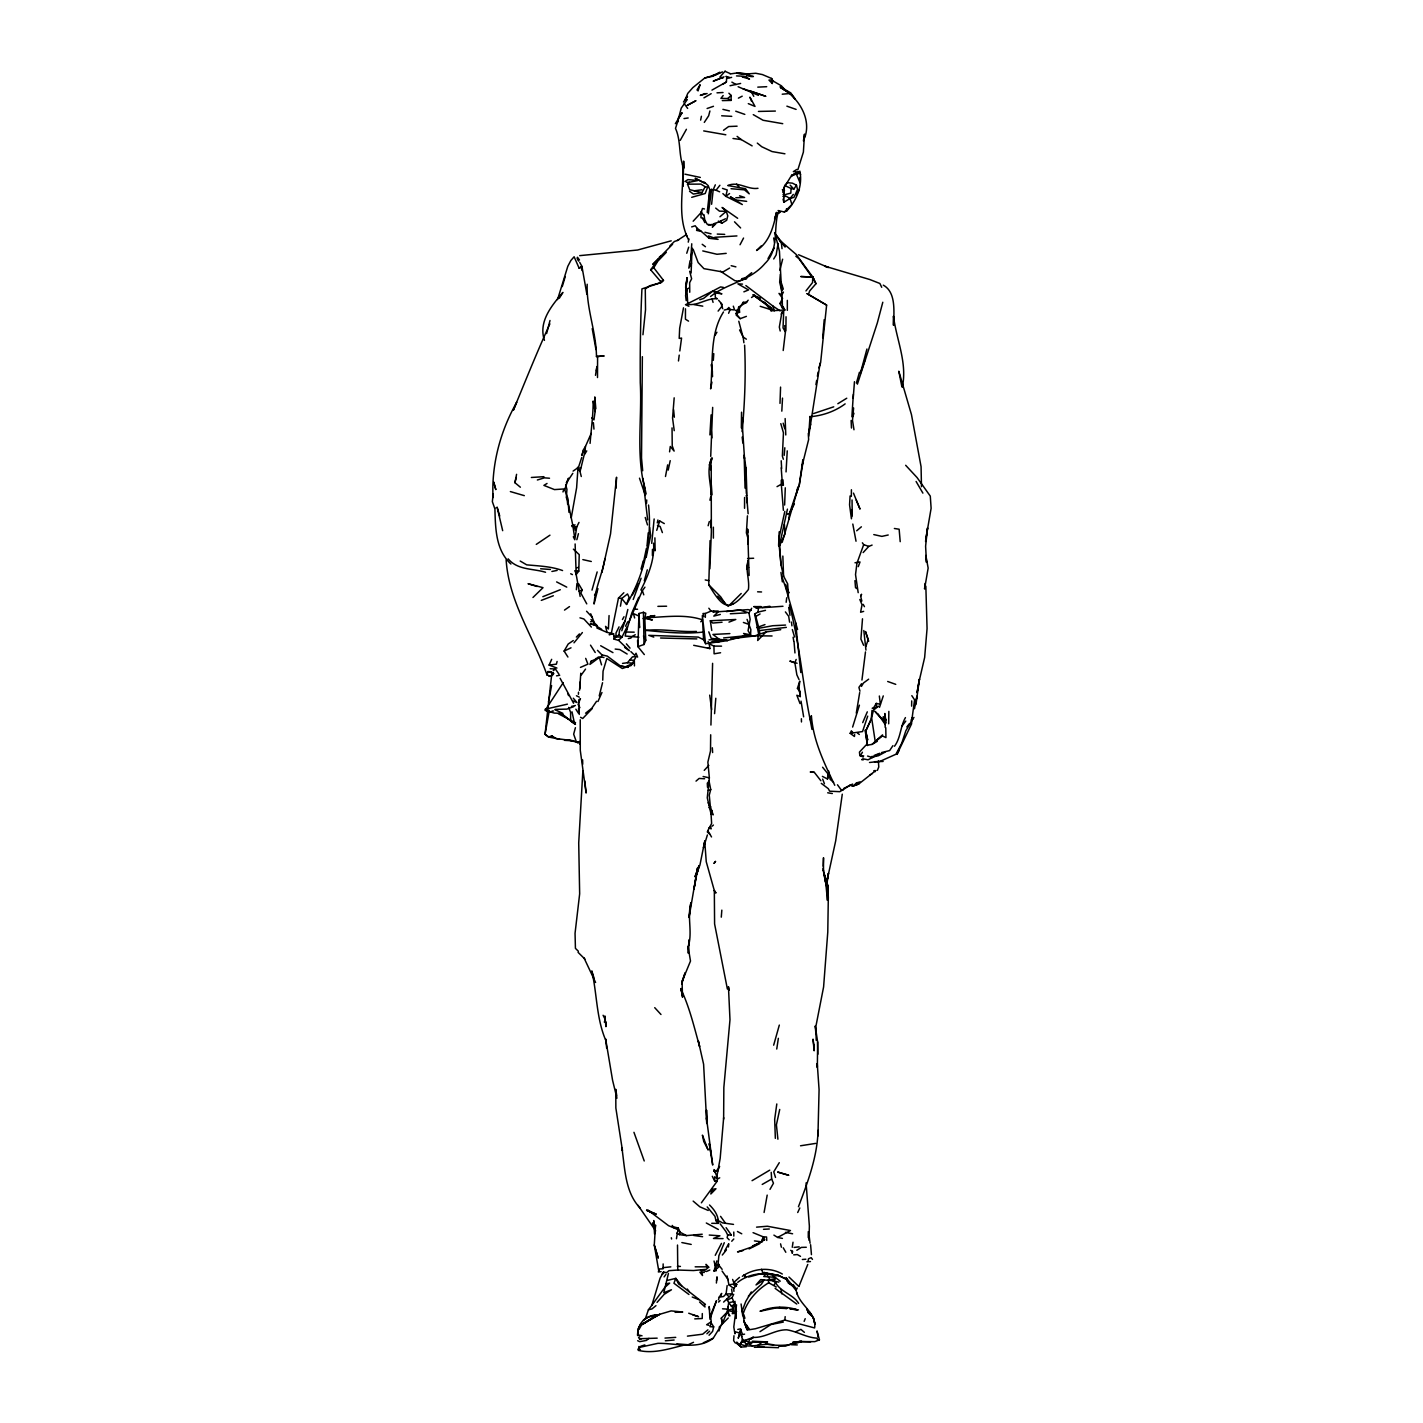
<?xml version="1.0" encoding="UTF-8"?>
<svg xmlns="http://www.w3.org/2000/svg" width="1423" height="1423" viewBox="0 0 1423 1423"><rect width="100%" height="100%" fill="white"/><g stroke="black" fill="none" stroke-linecap="round" stroke-linejoin="round"><path stroke-width="1.5" d="M787.328 310.356L787.328 300.378M579.25 714.471L578.823 699.742L580.495 698.711M685.459 308.809L685.441 319.197L688.536 321.136M773.561 1344.806C762.675 1342.547 751.575 1348.791 740.849 1344.379L742.45 1339.043L741.009 1334.294L741.81 1336.553M823.49 870.751L823.508 857.749L823.17 866.233M852.057 499.971L852.235 515.962M624.644 647.429L629.357 650.72L618.56 640.332L614.078 639.158L615.999 636.935L616.017 632.933L619.058 626.867M744.549 508.296L744.585 497.499M710.842 527.577L710.895 520.249M808.264 1237.619L808.3 1231.607M705.328 617.369L705.363 613.491L710.984 611.107L718.206 611.036M746.364 493.514L745.35 473.646M778.096 212.596C773.329 229.601 779.075 249.986 764.969 263.504C752.02 278.872 732.809 282.412 716.623 292.177L712.87 291.003L685.512 304.718L688.91 306.265M672.047 427.878L672.225 445.861L674.128 451.091L670.286 446.484L669.575 451.838M738.679 306.994L736.918 313.878L736.509 310.267M745.047 488.142L744.14 455.147M748.836 567.332L747.662 529.125L747.751 532.451M888.681 723.809L888.841 711.393M652.392 555.504L652.463 549.314M705.612 643.694L703.549 639.692L702.322 615.608L705.612 643.694L727.598 640.617L724.716 639.852L712.318 641.435L709.188 643.783L709.935 648.55L693.695 645.313M851.328 496.396L851.416 489.743M712.674 407.387L710.717 456.374M702.304 1313.554L702.233 1318.498L694.744 1318.89M742.272 424.534L742.842 417.971M911.627 706.146L911.716 700.899M925.839 586.134L927.067 628.557L924.648 657.462L918.689 683.129L917.052 692.752L919.454 679.02L915.967 704.527M716.996 1181.428L714.666 1180.965L714.755 1176.75L717.441 1178.92L716.996 1181.428L701.379 1202.826M709.526 1204.996C714.453 1209.763 718.953 1216.203 718.17 1223.389L711.749 1223.318M893.235 324.978L893.448 316.137C896.437 339.795 907.625 363.043 902.253 387.376M709.917 434.922L711.109 414.876M575.123 543.96L576.19 574.572L580.139 596.45M614.078 639.158L613.58 633.769L609.115 634.676L611.214 633.947L618.454 598.158L621.762 598.478L626.547 604.473C644.281 574.679 652.321 539.619 648.532 505.04M647.02 545.934L648.23 532.825M638.038 1335.752L638.18 1330.932M712.603 663.331L710.931 725.054M764.525 302.174L771.088 310.801L785.265 309.983L782.579 308.275L779.448 251.266L776.673 240.096M596.468 356.55L603.903 355.981L596.468 356.55C596.326 332.075 586.294 308.666 587.183 284.244M580.157 682.008L579.517 690.28M602.747 680.194L603.05 671.194L606.821 658.493L622.313 668.508L631.261 665.466L636.152 656.643L632.452 656.857L627.418 662.727L622.527 663.403M746.666 569.342L748.285 560.111C744.976 569.876 749.832 579.517 748.409 589.531C729.448 612.548 723.596 609.524 708.761 584.8L710.059 540.615M862.498 618.809L860.915 639.069L863.636 645.331M780 403.385L780.569 387.092M582.861 770.768L578.716 842.95L579.659 893.84L575.052 933.257L575.426 948.358L578.361 951.24M712.034 494.848L711.304 484.638M709.668 1310.085L709.17 1306.527L709.952 1319.21L716.498 1300.693L710.006 1316.488M683.236 180.33L683.022 186.253L683.645 161.119L684.036 168.056M784.624 505.04L785.283 487.804M782.027 248.687L781.44 243.369L774.557 232.803L785.194 246.962L779.857 240.38L796.186 254.432L812.764 277.023L812.551 282.554L805.952 290.915M810.007 416.423L808.673 436.185L820.146 363.007M816.233 1040.426L815.77 1026.979L823.597 986.957L827.777 932.101L828.328 896.935L825.34 878.507L827.439 900.243M851.879 416.814L853.355 394.331M576.404 589.709L576.92 583.572M711.215 466.37L711.358 532.024L709.864 568.826M827.51 889.517L827.706 885.106L824.593 874.843L825.874 880.873M885.782 727.722L885.942 737.612L882.189 735.78L872.744 743.749M778.594 545.649L779.181 531.811M827.457 900.297L827.706 885.106L827.706 893.199M616.034 488.267L616.55 477.221L610.538 533.892L601.947 572.366M642.36 356.675L641.524 458.028L642.68 470.728M691.116 273.056L692.076 248.082M786.047 316.76L785.905 330.741M911.858 717.992L911.574 723.898L896.97 754.403L899.176 750.152M661.126 1271.628L658.333 1271.966L659.4 1268.996L663.082 1268.782L663.154 1263.926M578.414 694.299L578.521 692.183M609.062 615.572L608.404 628.966L605.558 626.369L607.034 632.399L613.58 633.769M711.198 494.759C710.984 483.02 706.27 470.604 711.482 459.362L710.415 469.768L709.472 464.805L711.393 458.028M817.051 1067.125L817.247 1063.515L819.079 1089.698L817.94 1135.981L818.065 1130.36C817.371 1156.863 807.748 1182.246 798.445 1206.757M772.066 635.974L746.381 635.672L743.571 633.466L750.579 634.836L750.846 629.589L747.057 619.379M778.096 243.422L776.14 254.93L773.703 258.968M783.415 190.735L784.749 185.524L791.063 188.476L790.814 193.119L785.852 194.364M676.441 1238.722L678.22 1227.996L672.101 1226.537M747.911 544.137L748.142 536.186M781.814 411.158L782.508 398.102M863.814 630.514L865.949 650.098M786.047 471.92L787.257 450.878M638.66 623.399L638.998 613.509L643.445 612.299L645.793 613.26L644.797 618.329L645.757 640.297L644.014 644.494L637.913 646.647L638.66 623.399L639.621 627.543L638.998 613.509M850.082 495.951L849.567 504.845L851.416 518.79L852.164 509.594M815.77 1032.209L815.237 1025.947L817.62 1041.867L817.371 1067.09M704.243 182.126L708.174 185.595L709.792 189.579L708.316 213.806L711.66 189.063M723.115 84.099L726.406 81.965L726.619 78.532L731.635 77.376M799.868 171.116C802.803 185.541 796.773 200.376 786.794 210.871L784.322 212.009L778.114 210.551L779.84 212.401L776.513 214.322L774.539 219.035M586.756 450.895L584.053 455.324L580.139 471.28L577.347 468.327L578.04 467.082L576.617 487.787L571.246 517.794M644.014 644.494L643.445 612.299M747.449 515.855L746.381 532.842L748.196 539.121M606.216 1022.07L605.913 1026.659L604.864 1015.969L605.255 1019.491M646.504 503.475L646.736 499.971M893.751 324.995C893.626 312.117 896.49 292.409 883.292 285.151M580.228 741.49L580.068 744.033L580.228 741.49L576.457 742.112L573.665 734.179L575.408 727.704M710.682 734.784L710.504 750.988L707.871 762.123L709.365 777.847L707.267 797.858L711.055 813.956L711.625 823.508L707.854 830.57M713.314 360.339L713.777 353.669M797.574 629.517L788.467 597.304L787.666 583.857L783.575 576.155L780.996 564.895L779.253 546.45L787.435 509.132M566.301 497.872L566.941 489.352L565.643 484.887M733.983 1335.735L733.628 1340.591L735.175 1342.867L740.849 1344.379M853.213 398.191L854.458 381.702M721.283 917.159L721.835 910.133M714.577 713.635L715.805 698.266M779.662 282.181L781.12 282.216L783.273 289.011L781.654 290.505L779.662 282.181L780.302 274.39M870.467 720.75L865.558 731.475L871.303 718.953L871.997 710.379M654.153 518.968L651.716 543.337M784.18 455.378L784.82 447.747M822.69 337.767L824.202 319.659M822.387 776.371L827.492 779.004L827.937 773.81L822.583 767.228M854.636 734.57L854.458 736.491L850.171 733.325L851.363 730.799M728.451 1246.975L728.736 1243.702L724.805 1250.728M637.486 1335.29L638.073 1328.869L640.297 1324.92L659.756 1314.283L671.158 1310.903L682.755 1312.024L675.071 1312.308M783.201 350.503L785.407 331.915L784.731 325.6M723.667 1117.642L720.18 1158.34L716.872 1176.359L717.441 1178.92L719.718 1177.835M723.489 311.975C709.401 333.978 713.172 363.594 710.611 388.888L711.927 382.111M683.876 1345.162C669.059 1348.755 653.708 1354.038 638.429 1350.391L639.265 1348.986L637.895 1349.395L639.834 1347.866L639.016 1346.443L639.052 1347.492L657.906 1343.33C676.245 1343.099 697.946 1350.196 713.208 1338.26L722.315 1323.479L727.117 1312.148L728.701 1302.614L726.779 1299.128M727.971 1306.954L728.718 1315.617L729.981 1315.848L727.117 1312.148L721.319 1318.125L722.315 1323.479M858.194 592.679L855.525 574.59L856.931 563.295L863.69 544.671L862.374 542.803M925.092 583.466L924.559 589.015L928.152 568.079L925.839 555.45L926.462 562.334L925.608 546.219L927.565 527.862L925.537 541.487M493.123 494.048L492.358 501.679L494.67 508.242M741.365 427.967L741.543 412.208M677.508 1245.054L677.757 1270.045L693.552 1270.543L706.253 1269.316L708.707 1267.181L706.021 1264.335L706.982 1266.844L708.707 1267.181M780.747 629.678L765.983 631.99L757.694 640.51L758.53 633.448L754.617 613.936L758.014 612.121L758.423 608.012L769.896 606.251M642.947 334.743L645.526 309.752L645.277 289.082L649.546 285.81L661.517 282.483L663.492 280.367L653.744 267.737L657.764 261.245L666.338 252.28M716.392 1283.03L717.032 1276.858L716.498 1280.807M748.872 1328.495L745.99 1324.315L748.711 1329.829L755.364 1328.744L784.838 1320.046L785.176 1316.649M809.029 1240.358L809.367 1226.057L806.076 1182.904M551.679 674.68L545.045 734.268L548.638 737.043L559.506 739.16M690.048 260.729L688.803 268.147L691.56 263.166M797.805 487.075L796.542 493.052L799.157 485.777L802.839 459.789M687.078 277.752L685.69 290.594L687.078 277.752L685.637 287.037L686.348 294.259M781.992 311.85L779.324 327.094L780.195 330.99M861.84 601.075L860.666 596.237L861.502 594.405L860.666 596.237M602.552 682.72L599.225 695.9M711.607 204.272L713.208 189.757L715.324 184.83M590.083 443.371C591.203 429.052 593.195 415.32 593.178 401.037L595.116 411.549L593.96 419.874L591.772 417.864M579.73 688.892L580.78 673.221M707.195 212.365L709.792 189.579M925.768 539.406L931.122 508.278L930.286 496.111L917.07 477.559L905.668 465.285M788.84 519.253L789.534 513.347L798.374 487.111L782.205 542.288M861.947 680.034L865.469 651.93M742.077 431.614C744.852 402.798 745.901 374.107 744.603 345.166M745.35 477.239L746.168 470.551L744.514 457.245M679.82 350.983L681.564 338.069L679.198 338.389L679.678 328.197L683.502 307.795M727.153 1285.52L726.086 1293.952L723.542 1296.513L719.238 1297.136L718.437 1299.839M596.362 370.887L596.913 366.511L595.49 375.334M678.469 360.962L679.216 355.11M614.505 636.223L615.999 636.935L618.969 634.871L619.574 630.211L625.053 620.962L627.828 609.471M771.088 310.801L771.479 307.813L753.816 295.415L774.343 310.801L772.956 306.07L745.865 285.561M750.579 634.836L748.071 630.709L750.152 619.343L748.943 612.939L751.682 608.261M856.29 713.154L859.688 692.592M842.274 794.194L835.692 840.851L827.261 879.627L828.399 873.384M689.746 292.266L689.657 282.661L691.631 278.801L689.675 271.277M604.953 558.616C602.32 573.967 595.152 588.161 594.067 604.028L597.927 588.606M776.798 1103.963L774.681 1119.332L775.339 1138.364M792.558 1251.119L792.255 1253.325L792.398 1251.511L790.672 1250.301M691.791 252.209L690.742 259.662L691.756 243.778M781.209 460.767L781.654 468.576M827.421 891.723L827.973 887.845M674.182 397.835L672.563 418.095L674.235 430.671M736.527 1304.802L733.806 1326.965L734.908 1333.796L735.602 1331.892L740.049 1333.102L740.849 1329.616L738.288 1338.029L740.849 1329.616M590.99 619.503L597.322 625.782L596.984 628.059L607.034 632.399M656.732 530.352L659.703 520.978L664.31 523.593M826.799 884.59L828.488 873.188M792.273 1247.277L793.02 1242.226M776.745 1049.036L778.363 1038.328M657.052 1302.383L664.167 1294.361L671.46 1289.772L663.794 1292.689L668.436 1273.443M581.705 457.548L578.467 467.367L573.095 471.102M782.632 259.199L779.875 270.263M677.508 122.289L681.243 108.13L687.291 99.521M641.933 569.502L646.416 548.406M744.816 476.154L746.061 468.452L746.933 495.275M799.157 485.777L803.355 460.003M694.406 886.618L697.483 868.012L689.034 917.497L690.92 902.68C687.078 916.839 692.503 931.478 688.554 945.495L689.301 939.642L688.323 953.232L688.021 946.17L690.493 961.059L682.079 981.461L681.706 984.182L685.086 972.87L682.079 981.461L682.506 997.203L681.101 988.451L682.56 995.211L680.852 989.305M742.842 443.069L742.183 437.057M620.446 606.18L621.762 598.478L627.507 593.942L629.073 597.269L626.547 604.473M716.16 1269.583L716.285 1270.686L714.008 1271.041L716.854 1260.885M672.581 244.24L652.801 264.376L658.902 258.506L650.667 269.819L660.574 281.434L660.325 282.821L641.933 288.887C640.457 320.157 640.03 351.41 640.279 382.751C642.164 417.882 635.832 454.115 644.797 488.231M638.891 637.202L625.177 636.045L627.063 626.885L621.958 637.148L618.56 640.332M693.944 889.233L697.661 869.613L695.313 876.87L699.938 865.024L704.581 841.918L703.496 847.806L707.373 834.981M826.621 305.109L807.108 293.672L826.621 305.109L820.609 362.758L818.883 367.899M815.913 384.619L816.66 380.439M817.389 376.259L818.136 372.079M764.098 1212.467L767.193 1195.107M549.367 710.362L545.045 734.268L548.638 737.043L551.75 735.816L556.091 738.555L574.056 740.832L564.451 740.334M548.495 701.895L551.59 685.548M665.484 476.492L667.672 464.876M591.203 433.41L585.476 446.413L584.889 453.03L584.533 450.842M647.305 569.823L644.299 580.851M688.928 288.069L686.847 289.189L685.584 295.593L686.206 300.609M749.174 1340.359L748.8 1342.298L767.566 1341.925L752.429 1341.195M646.167 557.442L650.649 535.671L649.671 527.488M914.473 708.761L916.981 696.114L915.7 701.895M520.373 487.217L514.895 482.682L516.585 474.321M720.163 1223.869L725.855 1231.393L727.687 1235.004L727.135 1237.743L729.199 1239.842M700.632 120.101L701.414 116.259M853.604 407.974L852.484 420.372L853.978 429.764M688.252 242.141L688.91 238.922M668.205 470.106L670.215 460.661M550.648 671.674L553.583 673.346L553.369 674.395L550.648 671.674L547.855 671.585L547.037 675L550.737 676.174M641.097 578.272L633.217 599.492M711.838 1189.361L710.842 1193.986L715.965 1188.756L711.838 1189.361L713.136 1191.247M779.715 1109.46L776.407 1124.81L777.901 1139.2M657.924 519.982L657.284 522.864L659.703 520.978M784.82 511.408L779.092 537.592L780.996 564.895M807.926 1261.472L808.531 1258.768L811.181 1257.665L812.462 1259.391M557.549 299.595L567.795 266.332L570.872 260.48L574.127 256.763L579.108 268.164L581.936 266.403L579.73 262.383M772.262 83.495L772.013 79.884L768.954 80.097L772.262 83.495L772.849 80.88L771.64 78.478L762.39 74.565L755.738 73.267L742.984 74.298L736.687 73.16L748.943 74.138L750.775 76.629L753.407 76.486L746.079 74.903L749.21 76.059M803.426 140.93L804.511 134.1L803.39 152.083L797.805 169.906M882.794 302.245L877.333 322.914L857.393 384.174M577.115 258.577L577.418 257.278L579.481 259.929M725.072 71.328L730.159 73.569M709.917 500.202L710.771 496.574M710.789 1322.216L713.688 1326.823L712.585 1331.43L709.045 1335.219M751.166 1338.972L753.229 1337.371C765.04 1338.029 775.055 1329.527 786.83 1329.811C797.271 1331.466 806.343 1337.602 817.104 1338.171L817.549 1339.932L819.435 1339.843L816.998 1330.95L818.172 1337.069M597.162 571.921L592.004 590.1M779.324 1025.076L773.667 1045.176M871.303 718.953L873.509 710.059L878.596 706.199M747.235 1341.213L743.268 1340.964L753.229 1337.371L752.038 1337.816M802.287 465.054L808.638 439.547L808.3 433.375M546.61 333.569L550.007 320.477M776.513 214.322L776.513 212.507C773.418 226.631 769.647 242.141 756.591 250.484L761.163 245.966M709.917 110.976L708.654 115.797L704.296 122.396M808.78 431.525L810.701 424.161M634.196 632.168L626.173 632.025L631.794 613.046L638.714 597.34M707.498 787.275L707.302 783.219L709.063 781.12L710.735 789.552L709.259 795.137L711.055 813.956L713.279 814.774L708.192 802.714M557.105 661.464L556.393 664.15L549.1 665.092L551.662 659.329M785.407 331.915L783.041 327.913L783.86 307.83M576.831 539.726L578.449 533.714M736.26 1310.209L734.464 1313.34L732.134 1311.544L734.659 1304.357L732.08 1297.634L733.699 1294.29M514.895 482.682L516.336 477.505M641.026 569.075L643.338 560.769M879.503 707.356L883.274 695.9M708.138 525.745L709.312 521.529M856.397 383.089L859.456 372.221M786.723 597.785L786.154 602.285M702.215 1234.221L686.473 1235.609L679.447 1234.648L680.141 1232.265L678.22 1227.996M811.946 729.359L810.185 719.842L811.395 715.733C813.191 740.672 824.273 763.173 834.767 785.283M711.055 813.956L712.123 810.381M691.667 226.897L695.207 225.777L697.199 228.356L696.594 230.384L701.361 231.433L709.081 238.299L718.081 239.366L708.458 235.951L709.081 238.299M852.946 416.53L853.925 413.239M562.245 286.61L565.251 276.578M775.037 217.417L776.513 212.507M852.626 727.064L859.421 705.185M797.04 1294.023L795.582 1287.957L793.091 1284.489M718.953 1330.985L720.234 1326.894M866.945 349.009L860.435 373.128L865.397 358.881M686.758 253.258L688.696 247.175M693.161 221.205L701.183 212.507L702.482 208.487L704.492 208.968M800.331 696.559L799.886 691.791L797.431 688.341L799.762 681.119L798.943 688.305L800.331 696.559L796.844 695.26L800.028 703.567M678.184 120.066L675.498 128.408C681.048 140.557 678.504 154.271 683.165 166.527L682.56 164.534C684.285 188.476 677.01 213.824 687.113 236.68M645.153 1319.263L648.426 1309.783L651.823 1305.318L660.059 1278.228L663.545 1271.966L666.444 1272.749L668.952 1270.668L677.757 1270.045M698.035 90.965L700.098 84.704L696.968 90.04M562.974 491.949L563.97 488.961L554.472 489.601L543.906 485.385L547.037 483.464M621.798 630.745L625.053 620.962M595.739 658.6L601.271 656.91L601.947 654.882L597.5 650.347M865.789 646.682L868.226 639.407L865.486 631.527L868.546 641.399L868.226 639.407M867.71 716.143L862.534 731.564L850.171 733.325M564.646 489.779L568.56 478.164L566.336 483.037L572.811 473.343M808.406 294.508L809.651 290.968L815.966 283.693L812.764 277.023L800.9 276.542L812.764 277.023M720.821 1295.784L721.674 1293.4L719.238 1297.136M644.939 587.183L642.342 590.652L629.037 621.744M572.01 526.635L572.704 524.767L567.048 497.837L567.67 504.365M804.6 137.924C812.124 118.518 797.645 96.355 780.604 87.603L789.925 93.509L782.223 94.203M799.032 679.554L796.862 674.84L794.888 662.922L796.169 659.436M749.014 1329.135L747.182 1329.722L744.549 1323.034L742.255 1310.814L745.705 1301.565L751.308 1291.942M858.265 566.639L860.026 561.96L854.992 562.779M743.18 1313.803C747.395 1300.658 756.983 1289.807 768.722 1282.746L776.264 1286.997M711.233 1323.212L709.899 1326.716L713.688 1326.823M804.155 1321.362L805.205 1318.676M549.883 323.839C536.898 352.299 525.336 381.151 513.401 410.091L516.674 402.389C500.451 430.849 491.326 464.645 493.052 497.552M578.823 702.535L580.122 699.404M728.612 313.273L730.195 309.431L728.807 307.457L727.384 309.307L724.182 310.072M827.492 779.004L828.826 775.802L827.937 773.81M877.368 770.394L878.774 767.015L878.382 761.02M638.393 1329.295C640.457 1320.206 648.426 1315.119 657.284 1314.763L648.301 1317.147L643.427 1320.046L646.825 1317.609M604.313 1022.123L605.344 1019.686L603.085 1015.275M712.389 457.975L709.472 464.805L710.611 465.89M862.712 722.617L867.301 711.838M717.601 1171.058L713.848 1170.987L717.601 1171.058L719.629 1166.433M675.356 123.712L682.097 112.684L678.273 118.073M737.648 218.288L722.084 207.456L726.264 211.316L727.776 215.869L726.673 220.298L721.763 223.286L720.785 221.419L714.239 223.553L712.336 227.164L715.698 223.962M597.945 701.521L601.965 692.485M905.437 717.601C900.261 726.619 900.812 737.754 894.498 746.257M807.766 1264.442L798.926 1286.428M779.253 546.45L784.891 534.194L784.447 524.571M797.716 1212.521L799.815 1207.967M581.598 454.915L582.807 452.318M737.007 1284.346L733.734 1288.455L733.93 1291.355M625.551 626.245L627.721 621.78M695.029 876.55L698.96 865.593L697.946 871.285L695.189 876.497M796.062 1290.341L797.236 1287.975M579.001 522.419L576.724 526.919L574.785 539.744L573.291 536.738M783.379 306.692L782.579 308.275L779.964 303.526L782.561 298.385L778.986 293.405L781.974 294.774L783.433 292.071M640.866 590.011C648.212 575.71 654.847 559.399 653.566 543.177M794.372 503.938L789.534 513.347L787.061 514.254M774.183 1285.076L775.517 1282.479L772.76 1280.718L760.7 1279.597L756.022 1284.933L764.151 1279.846L761.394 1284.275L748.391 1296.14M772.902 250.235L774.059 248.011L768.029 258.559M581.989 455.591L583.483 451.607M740.031 244.756L743.553 238.05M715.235 1255.317L721.479 1243.4M632.47 594.85L638.429 583.608M724.289 1242.724L718.864 1255.762L718.064 1264.158L722.137 1269.352M689.532 191.233L693.339 194.044L701.93 192.674L705.168 186.733L707.622 187.089L705.203 193.51L691.703 197.317M680.23 140.361L686.42 129.297M622.456 619.521L624.021 616.728M639.052 1329.367L641.666 1324.688L659.756 1314.283L653.762 1316.666M770.003 1189.361L773.472 1183.225L771.657 1179.044L771.213 1172.321M567.919 657.035L564.113 651.076L568.186 644.032L573.291 640.563M735.993 313.54L743.162 302.352L746.862 302.067L739.231 306.71L739.551 312.26L735.993 313.54L740.191 318.681L746.399 316.368M911.04 719.949L912.534 719.469L905.864 730.746L901.737 743.215L895.885 754.279L880.019 761.358L869.506 762.479M563.277 682.613L545.08 710.397L554.383 713.101L562.903 713.368L555.13 709.81M861.431 686.402L863.494 682.987L868.653 679.18M779.27 1162.68L773.756 1171.805L775.499 1177.426M715.058 335.33L716.925 332.253M873.171 708.529L876.283 703.407L880.357 704.26L879.343 696.007M559.31 298.279L562.903 292.409C551.662 305.625 538.125 321.776 544.458 340.364M582.647 451.038L585.476 446.413M796.275 194.755L799.424 189.686M594.529 595.188L596.593 591.879M716.694 1171.076L714.773 1172.054L715.449 1171.004L714.008 1169.599L716.872 1176.359M582.381 632.541L574.003 642.805M651.823 1305.318L664.879 1287.335L669.646 1283.119L665.573 1283.831M892.915 745.67L889.642 750.561L881.513 752.589M791.063 188.476L793.838 189.099L796.471 185.203L792.451 183.158L787.453 182.695L784.749 185.524M781.174 314.074L782.846 311.601M596.593 701.254L591.861 708.192L585.582 713.208M913.957 717.423L911.769 720.5L914.58 699.867L911.823 695.651M683.467 102.011L687.487 96.444L685.139 99.681L687.754 93.402L692.841 87.621L704.794 77.963L715.395 74.974L719.558 72.288M581.313 674.929L585.547 669.095M861.573 683.716L858.905 687.362L859.972 691.169M664.114 1276.893L665.946 1274.385M902.04 726.068L905.775 721.087M576.19 574.572L575.23 570.623L576.19 574.572L578.787 571.121L579.232 554.632L573.38 549.171M783.006 192.443L784.482 190.522M713.208 189.757L716.054 190.255L719.896 185.275M718.117 311.103L722.012 306.158M723.169 95.537L720.945 98.365L727.811 98.543L731.137 100.41L731.102 95.412L728.896 93.224M906.825 726.957L909.475 723.578M795.706 173.286L791.401 175.58L798.73 173.393L795.706 173.286L790.565 177.039L784.233 187.302L783.824 202.262L790.05 198.508L793.322 194.417M713.777 611.179L713.012 612.121L748.053 609.613L751.344 610.378M722.297 1255.033L726.442 1249.91M875.91 770.483L858.709 784.02L853.302 786.012L850.082 785.211L839.837 791.686L829.627 791.188L828.364 788.733L821.284 783.361M911.289 720.945L912.534 719.469M872.228 773.543L869.72 775.161M765.983 631.99L754.492 635.974L730.782 638.767M748.178 300.2L745.456 303.295L743.162 302.352M731.724 1241.247L733.788 1239.006M863.138 552.569L868.795 546.396L872.103 545.08M719.113 1327.232L728.274 1317.965M741.205 593.498L728.22 606.376L717.654 596.184M704.225 770.359L708.814 765.432M700.756 621.798L702.588 619.877C684.89 613.722 664.31 617.173 645.651 617.724L652.339 620.019L644.797 618.329M576.351 637.095L579.428 633.929M701.93 192.674L689.693 189.668L687.522 184.172L689.372 182.286L698.035 180.49L687.932 179.618L684.908 181.539M714.008 1271.041L719.077 1266.719L715.022 1265.011L714.044 1261.045M618.454 598.158L623.843 592.733M718.579 1302.081L720.109 1300.551M723.596 1302.098L732.294 1293.845L731.6 1289.078M532.967 597.482L543.035 587.663L528.04 583.715L537.2 586.507M592.306 708.494L582.701 718.508L580.531 717.317M578.574 583.75L582.22 589.94L580.851 593.071L586.756 603.868M669.877 245.894L674.413 241.483L678.682 239.989M784.322 212.009L791.899 204.521L790.05 198.508L786.296 196.338L782.881 196.41M862.445 752.233L860.381 755.666L863.21 757.036M717.886 612.175L713.795 616.106L720.323 614.434M706.911 1333.778L709.597 1331.216M727.811 98.543L731.102 95.412M882.562 734.855L873.544 743.162L882.189 735.78M750.793 1339.061L749.352 1339.434M725.125 71.15L719.878 77.055L722.991 77.998M712.123 826.194L713.403 825.055M736.598 1284.186L733.717 1282.461L739.48 1277.392M696.025 781.12L699.12 778.434L704.634 778.755M742.344 1276.289C753.674 1268.178 770.163 1266.897 782.294 1274.012M719.967 216.758L726.264 211.316L719.469 211.155L715.698 208.096M850.082 785.211L853.16 785.923L856.735 782.846M714.773 1172.054L718.081 1169.208M856.682 530.797L861.377 526.812M707.907 1329.847L702.677 1334.187L687.451 1336.126M771.479 307.813L769.683 309.289L760.202 306.301M733.788 1285.005L736.385 1283.51M643.054 618.578L643.943 617.849M655.967 1305.674L651.912 1308.964L648.426 1309.783M723.453 287.41L720.572 286.93L712.87 291.003L703.567 298.439L699.76 299.702M657.177 1338.154L648.977 1338.42L646.38 1340.43L639.781 1341.658L637.646 1340.715M553.245 670.678L555.415 669.006L558.901 674.111M638.553 1337.709L639.852 1336.713M729.554 193.546L725.837 196.356L722.884 193.617M795.439 1342.209L785.425 1346.158L778.701 1346.194M751.735 272.7L745.136 277.983L741.792 278.73L746.773 278.534L738.306 281.114L734.926 280.722L720.394 271.206M663.794 1273.069L662.14 1274.314L663.545 1271.966M710.539 296.518L715.378 292.907L721.906 293.849L716.623 292.177M866.162 744.923L859.439 752.109L859.866 755.755L863.725 755.898M723.507 130.293L728.647 126.54L737.096 126.185M757.73 1345.411L761.43 1342.761M711.962 90.094L726.406 81.965M564.504 610.093L569.502 606.589M751.931 1338.278L753.229 1337.371M742.45 1339.043L746.364 1344.486L748.818 1342.796L748.053 1342.014M751.522 297.514L754.813 295.29L752.838 294.792L758.37 298.296L760.469 298.19M650.667 269.819L653.744 267.737M536.275 544.386L549.954 535.173M764.969 624.59L756.947 627.561L758.619 628.326L772.689 625.729L785.549 625.071M779.964 303.526L782.454 301.872M845.137 403.883C834.892 411.478 822.298 415.836 809.651 416.726M564.113 651.076L571.014 647.803M677.206 240.558L686.366 234.635M773.916 1235.111L777.616 1237.441L790.459 1230.539L767.335 1226.235L756.574 1227.142M796.827 1250.283L801.309 1247.402L806.29 1247.26M579.108 268.164L581.936 266.403L586.881 294.294M837.845 403.723L846.756 398.227M736.598 1311.348L733.574 1313.144L734.464 1313.34L733.485 1308.591L728.701 1302.614L733.307 1301.832M752.056 1180.681L769.736 1170.151M758.477 626.547L755.809 616.461L760.06 613.971M703.94 97.849L711.162 93.669M871.925 744.425L877.297 741.312M759.971 1331.661L770.964 1324.528L783.344 1322.056M753.069 1232.656L763.404 1236.907L764.596 1239.807L752.358 1246.815L737.541 1251.92L742.824 1250.692M659.436 256.887L661.499 255.695M762.212 1184.434L771.657 1179.044M777.029 486.648L781.316 484.229L781.263 480.156M631.474 636.846L635.263 634.729M729.643 268.04L722.937 271.989L703.94 268.662L698.124 262.526L693.108 249.185M879.716 753.585L868.066 759.811L862.961 758.797L861.715 759.686L863.441 759.757M884.999 752.18L878.418 755.738L871.712 757.143M738.395 98.151L742.201 96.177M727.473 1300.035L732.08 1297.634M731.244 1306.154L734.659 1304.357M733.503 1224.403L722.404 1222.855L719.433 1221.076L718.17 1223.389L715.982 1220.703L718.259 1219.547M819.435 1339.843L814.792 1341.64L798.979 1341.551L810.594 1341.871M553.334 595.757L541.309 600.381M843.554 788.555L852.626 784.055M749.049 1248.932L759.722 1243.631M791.401 175.58L798.748 172.076L800.651 174.389M703.353 1342.796L713.208 1338.26M795.653 1331.768L800.9 1329.384L804.404 1332.355M693.517 1342.316L688.181 1344.717L676.832 1343.863M720.198 221.17L725.534 218.804M722.475 71.897L712.318 76.362L704.794 77.963M580.459 667.405L587.912 664.15L585.689 658.369M709.828 1270.01L706.431 1271.486L701.237 1269.939L702.517 1275.524L699.903 1272.233L704.278 1272.447M729.981 605.06L733.574 603.494M752.571 1245.872L761.892 1241.87L763.404 1236.907L766.552 1236.978L766.748 1240.482M743.873 291.84L748.551 289.954L737.914 283.871L742.504 284.12M708.956 807.695L710.913 806.912M737.719 1282.354C749.796 1272.945 764.489 1272.091 778.701 1275.524L786.972 1279.544L788.449 1283.101L792.54 1285.965M724.022 76.824L713.19 81.182L722.226 77.767M579.09 591.203L582.22 589.94M625.907 666.569L633.306 663.243L627.418 662.727M711.482 75.97L720.216 72.502M542.839 596.682L560.288 589.727M874.024 755.524L879.645 753.318M728.967 622.136L735.798 619.485L710.326 620.766L711.767 630.496M705.132 93.544L700.294 95.377L707.106 93.509M660.574 281.434L663.492 280.367M748.694 1277.018L763.013 1273.158L761.572 1269.28M708.387 790.405L710.735 789.552M833.736 406.818L813.458 413.595M573.736 706.644L566.816 709.134L555.183 709.365M707.106 108.504L713.474 106.298M686.847 289.189L687.807 304.344C698.088 306.034 706.964 297.745 717.334 298.812L715.253 297.389L715.378 292.907L712.87 291.003M853.16 785.923L858.709 784.02M638.429 1350.391L640.403 1349.733M662.958 1267.68L670.838 1266.844M716.943 642.36L724.716 639.852M640.777 1346.211L644.832 1344.913M537.36 479.996L544.404 477.843L549.509 478.235M733.485 1308.591L727.651 1310.37L732.134 1311.544M801.22 1341.551C789.747 1345.998 777.385 1346.158 765.378 1343.863M790.05 198.508L793.963 197.352L797.52 189.472L796.471 185.203M567.403 704.154L545.187 709.223L547.962 711.713L550.843 711.713M549.011 676.37L552.622 675.338M863.654 611.374L860.595 612.246L862.036 604.757L859.83 599.492M856.397 782.952L860.061 781.885M872.174 708.245L876.088 707.195M723.613 637.949L746.381 635.672L727.722 640.403L711.198 638.322L708.779 631.848M806.859 1261.774L810.47 1261.543M746.364 1344.486L751.86 1343.116M671.229 240.825L637.575 250.021L579.695 255.642M730.035 85.736L740.636 83.441M667.351 1280.398L675.818 1278.37L681.866 1286.072L705.452 1304.393M726.317 611.605L739.302 609.88L748.943 612.939M758.014 612.121L765.485 610.36M571.904 525.638L575.105 524.891M770.092 1279.757L775.25 1278.548L774.699 1279.917L770.092 1279.757L766.357 1273.603L759.829 1274.047M713.617 224.283L708.209 224.976M571.423 706.413L575.408 705.506M888.219 534.995L881.869 536.382L873.793 534.586M736.865 637.682L746.381 635.672M551.893 571.459L557.14 570.41M628.308 638.589L631.012 638.038M727.046 1275.951L728.967 1284.88L735.495 1283.635M737.79 1329.42L740.689 1328.869M556.518 675.854L559.719 675.267M703.656 632.008C684.605 634.213 665.092 632.274 645.917 630.371C662.691 628.575 679.376 632.274 696.434 631.421M868.617 744.994L872.157 744.371M720.572 652.748L714.097 653.815L713.919 646.095L709.188 643.783L708.067 641.542M757.979 188.298C747.733 189.953 738.146 180.917 727.758 185.541L745.545 188.708L749.245 193.83L744.442 189.846L731.048 188.708M576.742 567.741L578.378 567.492M590.492 621.798L593.658 621.282L593.907 624.484L601.644 629.304M730.23 73.943L738.039 72.786L748.943 74.138M800.544 1145.782L815.681 1143.398M776.798 212.845L779.84 212.401M684.001 118.571L688.163 117.967M843.465 789.729L841.295 790.05L837.471 784.784M694.122 190.824L701.93 189.775M732.187 1313.642L734.464 1313.34M801.451 1341.249L792.664 1342.387L801.576 1341.604M758.619 628.326L759.277 630.585L786.332 627.365M794.105 1247.437L799.157 1246.833M736.936 235.933L714.737 237.303M756.022 608.279L758.423 608.012M740.849 1342.334L744.638 1341.907M776.389 1275.773L778.701 1275.524L786.972 1279.544L787.221 1281.465M726.192 253.365L716.979 254.272L702.766 250.928M722.066 622.225L712.763 623.061L710.326 620.766M665.341 1340.786L674.128 1340.021M793.696 1254.855L797.307 1254.552L800.491 1256.367M802.359 1259.497L805.845 1259.213M883.114 761.447L874.522 761.714M736.705 1343.365L741.17 1347.083L746.364 1346.727M664.986 1338.082L675.747 1337.371M531.366 477.47L543.924 476.687M716.996 92.833L723.009 92.513M574.465 536.329L572.704 524.767L574.412 527.044L576.724 526.919L574.803 528.146L575.266 530.317M730.319 613.758L746.221 612.904M763.511 1229.312L769.309 1228.992M757.783 87.141L766.712 86.696M706.982 1266.844L695.171 1266.826M747.573 558.51L753.639 558.243M709.028 639.852L719.38 639.407L712.941 634.445L729.874 633.591M782.988 606.269L762.141 607.728M735.816 197.726L744.585 197.477L739.569 195.787M754.368 1347.314L764.08 1347.047M722.297 100.606L731.137 100.41M758.441 111.439L775.375 111.065M633.644 609.222L637.54 609.257M797.431 688.341L798.943 688.305L799.886 691.791M657.888 606.358L666.604 606.216M732.294 1293.845L726.086 1293.952L729.003 1296.744M744.567 1334.151L742.557 1334.525L741.347 1331.43M761.127 606.572L753.745 606.643L757.41 606.803M727.687 1235.004L731.031 1234.986M705.363 613.491L702.98 613.509L703.816 616.71M552.088 711.002L553.618 711.002M713.919 646.095L721.55 646.149M686.384 182.251L689.372 182.286M677.384 1266.363L680.425 1266.417M723.044 1238.615L713.474 1238.455L719.931 1235.804L709.241 1235.057M696.843 638.909L660.574 638.02M786.812 1308.52L775.731 1308.004L760.024 1311.259C771.96 1306.456 785.122 1305.763 797.36 1309.836L791.046 1309.053M747.075 77.109L742.361 76.967L749.547 79.065L744.193 76.255L736.509 75.917M648.977 1338.42L639.247 1338.758L640.866 1339.417M791.597 1344.735L797.289 1344.931M757.534 1346.976L778.559 1347.688M615.999 636.935L621.958 637.148L618.969 634.871M757.605 591.808L761.554 591.968M717.263 234.083L724.698 234.386M727.384 309.307L734.588 309.947L733.307 306.158M721.674 115.779L731.76 116.348M550.132 668.721L555.415 669.006M687.522 184.172L700.934 184.101L705.168 186.733M722.528 1308.804L727.028 1309.107M540.633 568.773L550.381 569.467M580.655 468.042L577.347 468.327M775.428 1277.32L763.742 1276.52L766.357 1273.603L772.12 1275.097L780.249 1281.198M798.748 172.076L793.358 171.614L796.809 169.444M814.33 772.351L810.416 771.995L814.33 772.351L820.875 780.747M615.181 649.066L619.752 649.564L627.169 654.029M629.784 659.952L634.338 660.485L634.445 665.893M786.563 1308.466L779.164 1307.559L782.597 1307.986M789.89 1308.858L798.463 1309.889M746.666 201.355L736.207 200.056L730.408 196.854L742.326 204.556L725.837 196.356L727.242 189.97L722.493 188.387M754.439 1240.909L761.892 1241.87L762.283 1239.113L764.596 1239.807M733.005 138.493L741.241 139.579L752.144 145.893M693.606 1235.431L702.606 1236.694M703.709 130.916L725.819 134.776M711.251 224.87L707.178 224.283L704.687 219.622L704.065 214.766M593.907 624.484L590.225 623.932L597.322 625.782M794.888 662.922L789.836 661.072L797.076 663.26M827.688 792.789L832.33 793.536M894.373 528.484L899.14 529.231L900.208 541.665M784.838 1320.046L814.614 1327.944C816.927 1313.358 800.277 1305.602 796.773 1292.653M782.739 123.676L763.048 120.261L753.265 114.64M784.927 153.791L772.049 151.567L761.767 146.747L757.303 143.1M693.944 304.593L702.784 306.158M620.41 665.964L628.112 667.369L620.41 665.964L607.301 656.128L601.947 654.882M777.616 1237.441L782.437 1238.401M785.46 1232.354L792.593 1233.777M681.866 1242.564L691.204 1244.431M705.221 579.944L708.743 580.655M772.76 1280.718L778.826 1282.159M703.122 776.513L709.365 777.847M582.843 559.613L591.292 561.498M638.66 1335.059L642.04 1335.788M719.184 1264.407L715.022 1265.011L716.427 1268.605M707.462 647.981L709.935 648.55M722.902 109.358L729.412 110.905M576.44 570.552L578.787 571.121M601.271 656.91L603.939 657.551M731.173 265.71L735.887 266.866M704.919 232.269L711.055 233.834M744.816 114.391L735.744 111.207M598.069 657.07L599.35 657.408L601.555 664.879M568.684 739.996L580.086 743.126M767.762 1273.532L763.92 1272.464L778.701 1275.524M545.543 572.259C532.825 568.382 517.634 570.267 508.136 558.83M708.779 1325.311L706.644 1324.724L711.251 1321.754L710.166 1313.607M579.979 617.849L583.875 618.969L591.381 627.081M729.59 77.465L725.926 76.415L727.704 77.198M510.359 491.575L524.322 495.649M556.944 668.063L549.1 665.092M547.855 671.585L553.583 673.346M692.859 1314.888L698.533 1316.666L688.732 1313.233M708.743 828.008L711.233 828.809L710.504 826.389M700.312 177.43L684.997 174.175M742.842 88.653L765.841 96.337L749.316 90.663M863.69 544.671L868.795 546.396M758.441 95.341L738.128 86.732M743.393 622.456L749.459 624.572M786.883 106.156L796.115 109.411M653.78 637.113L648.763 635.334L698.231 637.095L703.549 639.692M887.685 681.475L895.743 684.356M788.449 1283.101L791.295 1284.186L795.137 1289.345M657.462 525.425L660.13 526.474L662.389 532.593M692.236 1297.029L698.889 1299.661M573.113 700.988L576.991 702.535L573.291 698.213M735.051 1285.823L736.314 1286.339M651.752 1212.681L646.611 1210.244L656.181 1214.104M646.611 1210.244L655.914 1214.032M748.302 103.63L755.008 106.405L749.921 97.173L751.557 101.229M753.816 295.415L758.815 297.496M798.57 254.735L828.382 267.524L825.198 266.279L869.809 279.531L879.876 283.479L881.726 287.304M562.565 570.552C551.359 566.39 538.57 565.963 526.67 564.842L520.195 561.036M716.054 190.255L719.647 191.82M639.123 616.141L633.448 613.598L634.622 617.973M576.44 695.758L579.321 697.145M570.676 573.771L572.42 574.607M558.261 713.723L575.568 722.759M704.847 182.998L695.136 178.302L704.26 183.051M576.457 742.112L577.809 742.77M556.624 581.918L566.745 587.13M686.473 1235.609L680.141 1232.265L677.081 1228.334L674.057 1227.853L672.19 1225.416M737.452 1231.5L741.757 1233.794M706.306 1222.997L718.366 1229.49M783.041 194.435L784.838 195.413L782.401 189.526M708.227 1210.457L699.867 1206.829L693.161 1201.101M798.694 1286.285L788.965 1277.036M600.666 645.74L612.957 652.623M731.884 82.125L736.1 84.544M772.849 80.88L781.405 85.825L785.496 90.325M568.702 707.391L570.605 712.389L570.676 721.087L575.461 724.396L559.524 712.496M676.743 1233.065L679.447 1234.648M775.517 1282.479C780.711 1292.191 792.753 1294.058 798.623 1303.343M749.654 1344.255L752.696 1346.069M651.663 1212.414L648.07 1210.208L668.579 1225.701L678.024 1229.597M873.9 770.732L875.358 771.622L874.522 770.501M796.738 1304.037L775.144 1288.384M785.389 611.908L788.698 616.319L789.587 622.136M718.348 221.081L721.763 223.286M681.866 1286.072L678.575 1283.937L675.818 1278.37L673.933 1283.244L688.945 1294.485M733.734 1288.455L728.967 1284.88M772.956 306.07L780.195 310.943M739.586 329.923L743.162 337.002L746.364 339.172M784.927 90.2L780.053 86.75L790.743 92.869L795.35 99.308L791.597 94.736M697.199 228.356L701.361 231.433M702.197 244.294L705.47 246.748M856.824 588.624L855.525 587.646L854.938 580.637M735.869 310.303L736.954 311.121M737.096 136.377L741.241 139.579M857.553 733.112L859.332 734.481M795.848 256.229L798.926 258.648L813.992 279.904L812.48 276.578L815.966 283.693M577.791 469.039L579.766 470.604L581.278 476.509M560.52 712.656L568.702 719.433M874.665 711.198L885.942 723.186L875.59 711.909M630.851 651.592L634.783 655.398L636.028 653.264L637.611 657.106M704.812 220.583L702.837 218.199M736.136 315.034L740.191 318.681M833.576 782.365L830.125 779.324L828.631 770.964M584.924 959.102L578.058 952.325M699.565 1302.027L704.99 1306.972L704.421 1304.162M707.231 831.85L709.739 834.18M734.517 221.81L740.618 227.947M639.994 1207.896C625.071 1192.385 624.91 1168.319 621.94 1148.148L622.456 1150.567L615.857 1108.019L615.768 1089.306L616.764 1095.852M586.561 611.232L592.164 617.208L593.658 621.282M790.192 185.168L793.838 189.099M654.722 1007.662L660.984 1014.492M718.579 300.253L722.315 304.558M707.195 1206.917L714.951 1216.274L715.982 1220.703M736.58 184.101L739.231 187.178M551.75 735.816L553.013 737.31M626.405 643.872L630.033 648.123M644.334 654.58L637.913 646.647L637.557 640.457M791.295 1284.186L786.03 1277.605L786.972 1279.544M796.542 174.478L800.135 182.98L799.833 177.715M510.91 564.042C495.24 549.58 495.506 527.328 494.866 507.726M708.832 608.226L710.984 611.107M590.509 645.153L595.223 652.499M684.285 103.737L687.647 108.397M687.309 1289.025L689.355 1291.871M720.572 1216.363L725.499 1223.264M722.101 1271.059L728.22 1279.668M638.02 1205.317L655.665 1230.842M726.121 1227.675L731.315 1235.039M877.991 714.008L885.266 724.538M725.303 603.761L720.732 596.877L708.761 584.8M577.56 259.448L578.663 261.138M560.093 678.291L573.576 703.247M809.687 1312.166L813.351 1317.805L814.881 1324.013L813.351 1317.805M575.853 709.205L578.467 713.261M781.725 576.119L785.781 587.93L788.965 592.911L785.603 584.373M572.704 524.767L574.803 528.146L574.412 527.044M701.13 211.529L703.282 214.998M736.829 1342.049L741.17 1347.083M707.854 830.783L711.518 836.955M916.092 481.472L922.887 493.123M783.237 1247.793L785.816 1252.276M577.969 704.243L579.89 707.658M738.466 310.303L739.551 312.26M863.192 604.384L864.455 606.66M643.445 635.992L645.757 640.297M583.946 957.786L595.597 982.493M751.415 91.89L753.763 96.355M742.255 1310.814L743.375 1312.984M712.318 1176.287L714.666 1180.965M704.847 222.646L702.695 218.342L700.952 217.701L701.183 212.507M808.282 1312.077L806.716 1308.893L808.976 1313.376M867.568 756.058L872.512 757.552L872.139 756.253M754.617 613.936L755.809 616.461M885.978 719.985L884.537 716.872L886.013 721.888M685.868 233.852L688.519 239.776M654.954 1228.654L652.499 1222.926L654.349 1227.711L653.726 1220.543L654.544 1234.061L655.523 1224.99L654.278 1245.036L658.191 1258.003M590.705 613.775L592.164 617.208M856.255 500.202L860.026 509.096L853.462 493.105M567.67 693.392L568.613 695.616M639.496 478.181L645.384 495.471M654.064 548.211L655.114 550.737L654.9 537.858M644.228 1160.972L633.947 1132.317M822.672 779.075L824.415 783.753M564.646 489.637L567.866 498.388L568.951 512.298M732.632 1279.419L733.717 1282.461M642.342 590.652L643.783 594.832M547.037 675C533.394 636.757 508.74 601.52 506.143 559.897M742.735 335.953L738.786 321.242M680.888 989.056C689.586 1007.288 694.122 1027.032 699.6 1046.51L698.373 1041.102L703.602 1064.226L706.751 1123.512L706.519 1110.011L706.893 1121.698L706.413 1117.838M720.981 303.312L722.688 308.666M594.12 978.277L591.79 970.913C597.144 994.179 596.237 1018.263 605.913 1040.711L605.664 1039.11L612.566 1080.235L616.942 1098.2M852.324 731.493L852.697 732.685M658.155 1257.701L654.278 1245.036L658.76 1270.81M783.344 459.238L782.365 456.036L783.45 432.823L780.8 423.645M645.242 517.492L647.501 524.927M792.344 629.571L794.585 637.059M499.74 516.033L497.072 507.086L502.675 530.672M712.087 298.972L713.065 302.37M743.891 1314.745L744.923 1318.285M785.781 587.93L788.467 597.304M783.166 423.182L784.767 428.803M625.729 630.478L626.173 632.025M721.319 1318.125L722.439 1322.234M801.024 701.13L803.639 716.836M856.023 541.22L852.804 524.055M771.64 78.478L772.013 79.884M581.313 267.506L582.06 270.548M780.569 1243.844L781.387 1247.206M745.207 470.853L744.887 465.108L746.168 470.551L744.798 464.681M783.077 199.113L783.824 202.262M744.887 465.108L746.168 470.551M865.824 731.653L867.674 739.996L865.469 729.91M789.445 605.006C799.424 642.787 802.519 681.724 810.185 719.842M729.234 990.319L728.451 986.726L729.981 1019.757L723.845 1087.439L723.631 1119.101M571.993 711.785L574.483 723.311M671.318 1237.761L671.603 1239.024M642.769 478.288L646.131 494.03M759.277 630.585L759.882 633.502M781.316 484.229L783.379 510.323M727.384 989.056L714.595 923.954L714.328 890.602L706.253 861.751L704.687 840.708M775.482 234.831L776.46 239.758M780.978 1289.451L781.814 1293.881M875.198 741.365L871.801 719.006M773.685 237.997L774.503 242.515M711.251 1154.676L709.223 1143.541L712.71 1165.046L706.555 1118.549M592.217 328.624L595.952 349.542M823.081 868.368L825.571 882.349L823.241 870.147M793.109 637.273L793.714 640.866M768.224 1279.811L768.722 1282.746M800.775 672.528L795.617 622.723M788.698 607.354L790.014 615.27M865.148 730.355L867.496 745.545L865.646 732.703M643.676 485.528L647.643 519.929M876.283 703.407L876.799 706.804M780.942 572.437L782.365 581.9M786.492 208.736L786.794 210.871M885.711 719.789L884.821 713.492L885.195 727.438M741.081 1303.984L742.735 1315.759M746.328 495.364L747.377 503.208M748.124 513.739L746.577 495.062M709.703 695.136L711.607 709.561M743.162 337.002L743.891 342.747M809.171 1236.107L810.078 1243.24M791.49 622.1L791.917 625.835M810.594 1244.716L811.448 1254.624M605.664 1039.11L606.696 1048.271M711.909 437.928L711.34 431.294M901.808 386.416L898.802 371.225L911.467 414.627L921.072 466.708L921.481 486.666M673.595 409.664L674.342 417.206M595.846 408.775L594.778 396.928L595.116 411.549M593.373 422.667L593.96 429.106M782.437 485.012L781.209 467.829M794.034 641.542L794.959 652.944M782.97 479.853L783.397 485.314M578.521 708.601L578.805 712.443M597.5 377.54L597.589 356.479M742.059 421.083L744.531 458.722M580.228 719.771L580.282 750.383L586.116 793.038L584.8 780.978M712.318 747.786L712.621 752.554M734.98 1301.316L735.94 1318.481L735.744 1311.295M851.114 420.497L851.47 428.038M748.836 567.741L749.138 575.479M785.14 418.558L785.781 434.958M782.846 556.055L783.575 576.155M817.869 1054.23L817.62 1041.867M801.38 718.74L801.469 721.959M582.63 759.935L582.719 764.258M733.788 1232.033L733.823 1236.089M713.368 527.186L713.385 538.125M743.749 1340.608L745.812 1340.626L743.767 1340.573M591.079 661.25L589.94 664.399L599.35 657.408L591.079 661.25M715.502 861.449L714.097 863.281L715.502 861.449M651.378 1318.498L642.235 1324.546L653.228 1317.751L651.378 1318.498M695.74 100.82L687.327 105.284L695.74 100.82M650.418 616.248L645.651 617.724L654.793 615.59L650.418 616.248M788.609 1175.238L777.794 1172.107L788.609 1175.238M715.84 892.808L714.328 890.602L715.84 892.808M810.31 1314.496L808.193 1312.557L811.804 1315.955L810.31 1314.496M744.941 1276.057L743.909 1274.919L745.901 1277.498L744.941 1276.057M885.551 719.931L883.078 716.925L885.497 720.002M747.182 1329.722L744.033 1321.149L747.182 1329.722M708.049 1149.766L703.78 1141.548L702.411 1135.145L708.049 1149.766M495.773 489.494L493.728 482.166L495.773 489.494M712.354 371.136L711.411 364.466L712.425 376.686L712.354 371.136M813.796 1044.856L813.031 1039.146L814.134 1050.797L813.796 1044.856"/></g></svg>
